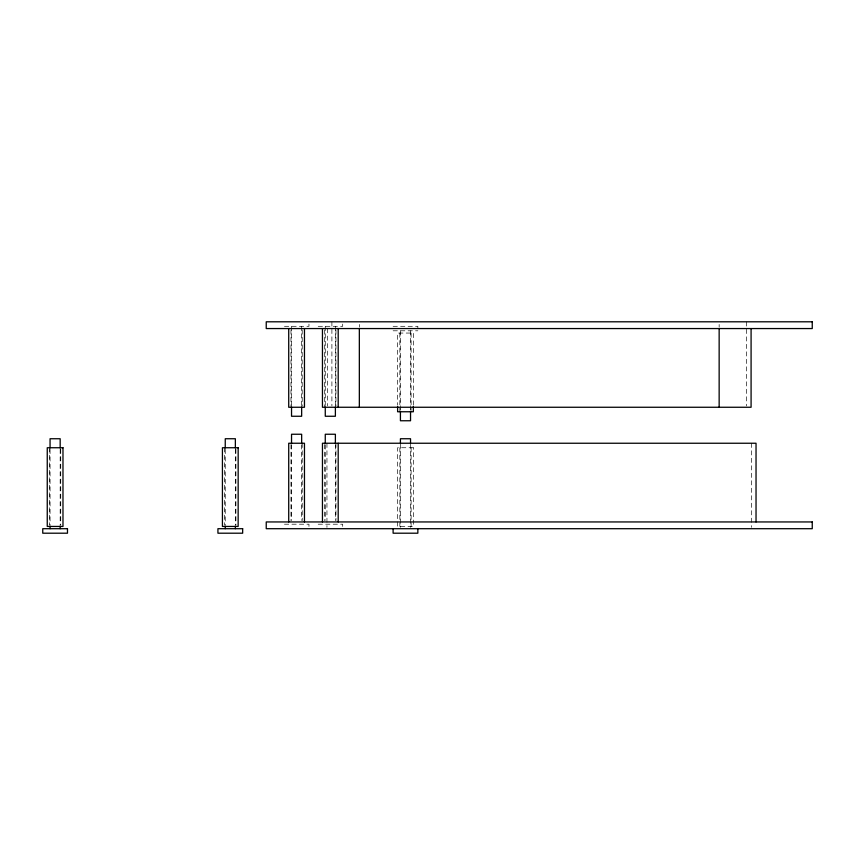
<?xml version="1.0" encoding="UTF-8"?>
<svg xmlns="http://www.w3.org/2000/svg" width="855" height="855" viewBox="0 0 855 855"><rect width="100%" height="100%" fill="white"/><g stroke="black" fill="none" stroke-linecap="round" stroke-linejoin="round"><path stroke-width="0.64" stroke-dasharray="4.28 3.21" d="M393.108 326.3L417.849 326.3L417.849 329.677M393.108 330.8L417.849 330.8M751.534 443.243L751.534 527.364M746.586 321.801L746.586 405.922M719.151 324.473L719.151 327.144M413.35 405.088L413.35 333.055L397.607 333.055L397.607 405.088M411.095 333.055L411.095 410.421M411.105 447.742L411.105 526.445M410.539 330.8L410.539 410.176M410.539 444.034L410.539 527.375M400.418 330.8L400.418 410.176M400.418 444.034L400.418 527.375M399.851 333.055L399.851 411.757M399.862 447.742L399.862 526.445M359.335 324.473L359.335 327.144M342.695 324.056L342.695 326.3L317.964 326.3L317.964 324.056M342.695 526.445L342.695 524.201L317.964 524.201L317.964 526.445M335.94 329.891L335.94 405.922M335.951 443.243L335.951 520.62M335.384 326.3L335.384 405.676M335.384 444.824L335.384 520.235M331.9 321.801L331.9 405.922M327.401 328.555L327.401 405.922M326.952 443.243L326.952 527.364M325.263 326.3L325.263 405.676M325.263 444.824L325.263 520.235M324.708 329.891L324.708 407.258M324.708 444.579L324.708 520.62M308.965 324.056L308.965 326.3L284.223 326.3L284.223 324.056M308.965 526.445L308.965 524.201L284.223 524.201L284.223 526.445M302.221 443.243L302.221 520.62M302.21 329.891L302.21 405.922M301.655 326.3L301.655 405.676M301.655 444.824L301.655 520.235M291.534 326.3L291.534 405.676M291.534 444.824L291.534 520.235M290.967 329.891L290.967 407.258M290.978 444.579L290.978 520.62M235.916 449.078L235.916 525.109M235.36 449.324L235.36 524.724M225.239 449.324L225.239 524.724M224.683 447.742L224.683 525.109M60.737 449.078L60.737 525.109M60.171 449.324L60.171 524.724M50.06 449.324L50.06 524.724M49.494 447.742L49.494 525.109M413.35 447.742L397.607 447.742L397.607 526.445L413.35 526.445L413.35 447.742"/><path stroke-width="1.28" d="M756.034 521.945L756.034 443.243L322.453 443.243L322.453 521.945M751.085 328.555L751.085 407.258L322.453 407.258L322.453 328.555M719.151 328.555L719.151 407.258M417.849 528.7L417.849 533.199L393.108 533.199L393.108 528.7M413.35 406.424L413.35 411.757L397.607 411.757L397.607 406.424M410.539 411.49L410.539 420.756L400.429 420.756L400.418 411.49M410.539 442.708L410.539 438.743L400.429 438.743L400.418 442.708M359.335 328.555L359.335 407.258M338.195 443.243L338.195 521.945M338.195 328.555L338.195 407.258M335.384 407.001L335.384 416.257L325.274 416.257L325.263 407.001M335.384 443.51L335.384 434.244L325.274 434.244L325.263 443.51M304.466 328.555L304.466 407.258L288.723 407.258L288.723 328.555M304.466 521.945L304.466 443.243L288.723 443.243L288.723 521.945M301.655 407.001L301.655 416.257L291.534 416.257L291.534 407.001M301.655 443.51L301.655 434.244L291.544 434.244L291.534 443.51M235.36 447.999L235.36 438.743L225.26 438.743L225.239 447.999M235.36 526.049L235.36 528.7M225.239 526.049L225.239 528.7M60.171 447.999L60.171 438.743L50.06 438.743L50.06 447.999M60.171 526.049L60.171 528.7M50.06 526.049L50.06 528.7M812.25 321.801L266.236 321.801L266.236 328.555L812.25 328.555L812.25 321.801M62.981 447.742L47.249 447.742L47.249 526.445L62.981 526.445L62.981 447.742M238.15 447.742L222.428 447.742L222.428 526.445L238.15 526.445L238.171 447.742M812.25 521.945L266.236 521.945L266.236 528.7L812.25 528.7L812.25 521.945M67.481 528.7L42.75 528.7L42.75 533.199L67.481 533.199L67.481 528.7M242.66 528.7L217.929 528.7L217.929 533.199L242.66 533.199L242.66 528.7"/></g></svg>
